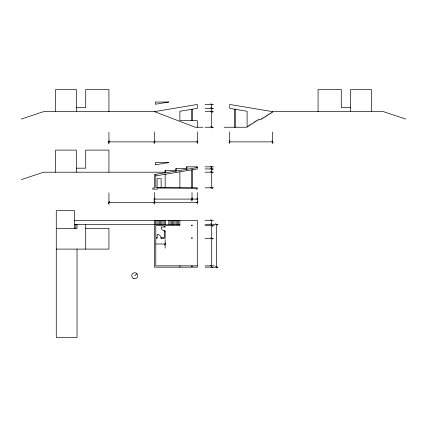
<?xml version="1.0" encoding="UTF-8"?>
<svg xmlns="http://www.w3.org/2000/svg" width="427" height="427" viewBox="0 0 427 427"><rect width="100%" height="100%" fill="white"/><g stroke="black" fill="none" stroke-linecap="round" stroke-linejoin="round"><path stroke-width="0.64" d="M108.293 142.965L109.563 140.777M108.293 203.54L109.563 201.347M153.811 142.965L155.086 140.777M153.811 200.194L155.086 198M153.811 203.54L155.086 201.347M197.931 140.777L197.29 141.871L108.928 141.871M164.523 245.093L165.793 242.904M191.371 200.194L192.641 198M197.931 198L197.29 199.094L154.451 199.094M197.931 201.347L197.29 202.446L108.928 202.446M134.74 275.741L136.87 273.606M21.35 119.037L43.57 111.628L154.451 111.628L197.29 104.46L197.29 108.373L179.89 111.271L179.89 120.558L197.29 120.558L197.29 127.251M21.35 179.607L43.57 172.204L165.025 172.204M155.786 174.52L155.786 187.608L197.29 187.821L197.29 189.166L196.399 189.166L196.399 188.264L157.462 188.061L157.462 189.166L152.775 189.166L152.775 188.035L154.451 188.045L154.451 174.52L197.29 167.603M155.786 175.86L197.29 168.943L197.29 166.845L186.45 166.845L186.45 169.412M205.083 104.46L213.5 104.46M76.348 107.615L85.72 107.615L85.72 89.537L108.928 89.537L108.928 111.628M350.652 107.615L341.28 107.615L341.28 89.537L318.072 89.537L318.072 111.628M205.083 108.373L213.5 108.373M205.083 111.628L213.5 111.628M224.068 127.251L247.11 127.251L247.11 111.271L229.71 108.373L229.71 104.46L272.549 111.628L383.43 111.628L405.65 119.037M247.11 126.467L248.338 126.467L248.338 125.687L249.565 125.687L249.565 124.908L250.793 124.908L250.793 124.124L252.021 124.124L252.021 123.344L253.248 123.344L253.248 122.565L254.476 122.565L254.476 121.78L255.704 121.78L255.704 121.001L256.931 121.001L256.931 120.222L258.159 120.222L258.159 119.443L261.505 119.443L261.505 118.658L262.733 118.658L262.733 117.879L263.961 117.879L263.961 117.099L265.188 117.099L265.188 116.315L266.416 116.315L266.416 115.536L267.644 115.536L267.644 114.756L268.871 114.756L268.871 113.972L270.099 113.972L270.099 113.192L271.321 113.192L271.321 112.413L272.549 112.413L272.549 111.628M202.932 127.251L195.246 127.251L154.451 111.628M205.083 127.251L213.5 127.251M272.549 141.871L229.71 141.871L229.069 140.777M205.083 166.845L213.5 166.845M76.348 168.185L85.72 168.185L85.72 150.112L108.928 150.112L108.928 172.204M186.45 168.633L175.737 168.633L175.737 171.2M205.083 168.943L213.5 168.943M175.737 170.416L165.025 170.416L165.025 172.983M205.083 172.204L213.5 172.204M205.083 187.821L213.5 187.821M74.565 220.311L197.29 220.311L197.29 267.174L154.451 267.174L154.451 220.311M205.083 220.311L213.5 220.311M74.565 224.33L179.89 224.33M205.083 224.33L218.09 224.33M205.083 225.669L214.199 225.669M56.268 228.344L77.02 228.344L77.02 224.33M85.72 228.344L108.928 228.344L108.928 249.096L56.268 249.096M164.267 231.023L165.158 231.023L165.158 238.394L161.144 238.394A4.019 4.019 0 0 0 157.125 234.38L157.125 238.394L155.786 238.394L155.786 265.834L197.29 265.834M157.125 237.503L155.786 237.503L155.786 225.669L164.267 225.669L164.267 227.004M205.083 238.394L213.5 238.394M155.786 243.998L165.158 243.998M205.083 265.834L214.199 265.834M205.083 267.174L218.09 267.174M210.612 103.825L211.707 104.46L211.707 127.251M210.612 107.737L212.801 109.008M210.612 110.993L212.801 112.264M210.612 126.616L212.801 127.886M210.612 166.21L211.707 166.845L211.707 187.821M210.612 168.307L212.801 169.583M210.612 171.563L212.801 172.839M210.612 187.186L212.801 188.456M210.612 219.675L211.707 220.311L211.707 267.174L212.801 267.809M215.507 223.695L217.695 224.965M210.612 223.695L211.707 224.33M211.707 225.669L212.801 226.305M210.612 237.759L212.801 239.029M215.507 266.533L217.695 267.809M210.612 265.199L211.707 265.834M271.914 140.777L273.189 142.965M371.405 111.628L371.405 89.537L350.652 89.537L350.652 111.628M272.549 131.906L272.549 143.547M235.218 109.291L235.218 127.251M234.77 109.216L234.77 127.251M229.71 131.906L229.71 143.547M216.601 224.33L216.601 267.174M197.29 131.906L197.29 143.547M197.29 192.476L197.29 204.117M196.847 166.845L196.847 167.678M192.23 109.216L192.23 120.558M192.23 169.786L192.23 187.795M192.006 192.476L192.006 201.005M191.782 109.291L191.782 120.558M191.782 169.861L191.782 187.773M186.893 166.845L186.893 169.338M179.89 171.846L179.89 187.731M179.89 220.311L179.89 225.669L165.158 225.669L165.158 227.004L161.144 227.004A4.019 4.019 0 0 0 165.158 231.023M179.89 265.834L179.89 267.174M178.662 220.311L178.662 224.33M177.435 220.311L177.435 224.33M176.207 220.311L176.207 224.33M176.186 168.633L176.186 171.126M174.979 220.311L174.979 224.33M173.752 220.311L173.752 224.33M172.524 220.311L172.524 224.33M171.296 220.311L171.296 224.33M170.069 220.311L170.069 224.33M168.841 220.311L168.841 224.33M165.473 170.416L165.473 172.908M165.495 220.311L165.495 224.33M165.158 174.301L165.158 187.656M165.158 239.734L165.158 248.151M164.267 220.311L164.267 224.33M164.267 230.922L164.267 237.503L161.144 237.503L161.144 238.394M163.039 220.311L163.039 224.33M161.812 220.311L161.812 224.33M161.144 187.634L161.144 178.689L157.125 178.689L157.125 187.613M160.584 220.311L160.584 224.33M159.356 220.311L159.356 224.33M158.129 220.311L158.129 224.33M156.901 220.311L156.901 224.33M155.679 220.311L155.679 224.33M154.451 131.906L154.451 143.547M154.451 192.476L154.451 204.117M108.928 132.237L108.928 143.878M108.928 192.812L108.928 204.453M85.72 224.33L85.72 249.096M77.02 249.096L77.02 337.463L56.268 337.463L56.268 210.682L74.565 210.682L74.565 228.344M76.348 111.628L76.348 89.537L55.595 89.537L55.595 111.628M76.348 172.204L76.348 150.112L55.595 150.112L55.595 172.204M75.792 224.33L75.792 228.344M108.597 141.849C109.488 142.922 109.152 140.675 108.597 141.828M108.597 202.419C109.461 203.498 109.184 201.266 108.597 202.398M154.115 141.849C154.958 142.938 154.739 140.718 154.115 141.828M154.115 199.073C154.969 200.172 154.713 197.882 154.115 199.073M154.115 202.419C155.001 203.498 154.691 201.256 154.115 202.398M191.67 199.073C192.572 200.146 192.219 197.888 191.67 199.073M191.563 225.291C192.481 226.822 192.662 223.748 191.563 225.291M191.563 238.026C192.534 239.542 192.561 236.494 191.563 238.026M191.563 266.437C192.582 267.91 192.444 265.023 191.568 266.379M196.959 141.849C197.77 142.944 197.637 140.707 196.959 141.828M196.959 199.073C197.818 200.167 197.536 197.898 196.959 199.073M196.959 202.419C197.813 203.503 197.589 201.245 196.959 202.398M211.37 104.439C212.288 105.48 211.92 103.286 211.376 104.396M211.37 108.351C212.23 109.429 212 107.172 211.37 108.33M211.37 111.607C212.267 112.685 211.893 110.428 211.37 111.607M211.37 127.23C212.267 128.292 211.941 126.056 211.37 127.209M211.37 166.824C212.288 167.864 211.909 165.681 211.376 166.781M211.37 168.921C212.262 169.989 211.936 167.768 211.37 168.9M211.37 172.182C212.235 173.266 211.979 170.992 211.37 172.182M211.37 187.8C212.23 188.894 211.952 186.626 211.37 187.8M229.374 141.849C230.217 142.938 229.998 140.718 229.374 141.828M272.218 141.849C273.029 142.944 272.896 140.707 272.218 141.828M168.761 102.026L155.375 104.257L155.375 102.026L168.761 102.026M168.761 162.602L155.375 164.833L155.375 162.602L168.761 162.602M133.235 278.345A3.01 3.01 0 0 0 137.75 275.741A3.01 3.01 0 0 0 133.235 273.131A3.01 3.01 0 0 0 133.235 278.345"/></g></svg>
